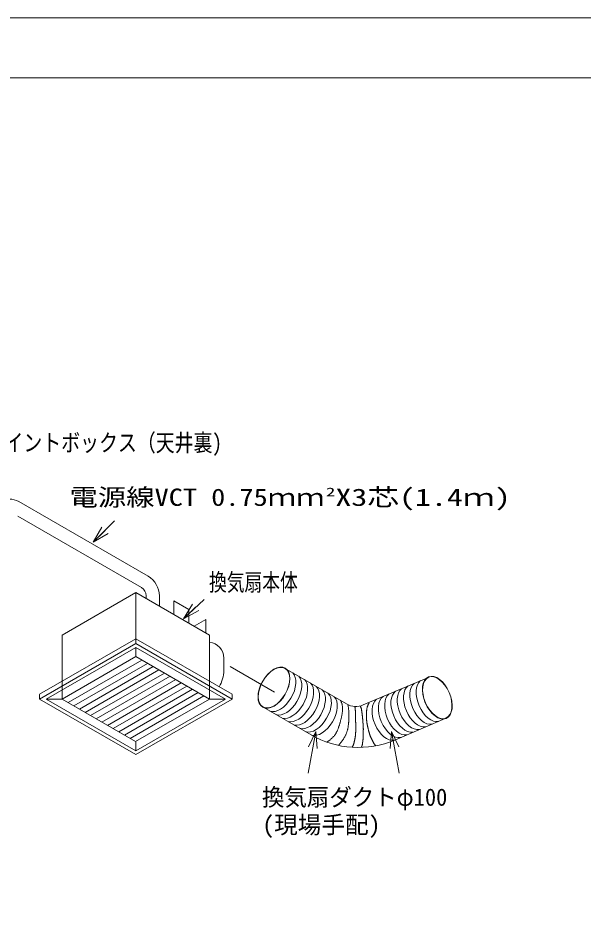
# Model space of a CAD drawing. Units: millimetres on the paper. Extents: x -305 to 305, y -152 to 152.
# Drawn here: x -124.7 to -30.5, y 0 to 148.5 of the extents above; entities that cross this region are included whole.
import ezdxf
from ezdxf.enums import TextEntityAlignment as Align

# ---------------------------------------------------------------- set-up
doc = ezdxf.new("R2010")
doc.units = ezdxf.units.MM
for name, color, linetype, lineweight in [('0-0_PV', 7, 'Continuous', 9), ('0-1_0', 7, 'Continuous', 9), ('0-4_図面枠', 3, 'Continuous', 9), ('0-5_DEFPOINTS', 7, 'Continuous', 9)]:
    doc.layers.add(name, color=color, linetype=linetype, lineweight=lineweight)
doc.styles.add('ＭＳ ゴシック', font='')
doc.styles.get('ＭＳ ゴシック').set_extended_font_data('MS Gothic')

# ---------------------------------------------------------------- blocks, each defined once
blk = doc.blocks.new('_OPEN30')
at = {"layer": '0-1_0'}
blk.add_line((0, 0), (-1, 0), dxfattribs=at)
blk.add_lwpolyline([(-1, 0.2679), (0, 0), (-1, -0.2679)], dxfattribs=at)

msp = doc.modelspace()

# ---------------------------------------------------------------- linework, layer by layer
at = {"layer": '0-0_PV'}
for p, q in [((-102.983, 55.387), (-124.525, 67.825)), ((-104.077, 53.493), (-124.681, 65.389)), ((-108.555, 64.636), (-112.115, 61.075)), ((-105.023, 52.674), (-117.313, 45.578)), ((-105.022, 52.674), (-92.732, 45.578)), ((-105.022, 52.674), (-105.022, 44.949)), ((-103.296, 52.14), (-103.296, 51.677)), ((-101.108, 52.14), (-101.108, 50.414)), ((-98.669, 49.006), (-98.669, 51.256)), ((-98.669, 51.256), (-96.169, 49.813)), ((-93.666, 51.527), (-97.064, 48.29)), ((-96.169, 47.563), (-96.169, 49.813)), ((-93.357, 48.189), (-95.305, 47.064)), ((-93.357, 45.939), (-93.357, 48.189)), ((-105.022, 44.948), (-121.053, 35.693)), ((-117.313, 34.89), (-117.313, 45.577)), ((-105.022, 44.146), (-105.022, 44.948)), ((-105.021, 44.948), (-88.99, 35.693)), ((-92.732, 34.89), (-92.732, 45.577)), ((-105.022, 44.146), (-121.053, 34.89)), ((-105.022, 43.529), (-119.985, 34.89)), ((-105.022, 43.529), (-105.022, 41.986)), ((-105.022, 43.529), (-90.088, 34.907)), ((-105.021, 44.146), (-88.99, 34.891)), ((-105.023, 41.986), (-117.314, 34.89)), ((-105.022, 41.986), (-92.76, 34.907)), ((-90.374, 39.694), (-90.374, 41.743)), ((-104.01, 41.402), (-116.302, 34.306)), ((-103.073, 40.861), (-115.364, 33.765)), ((-102.135, 40.32), (-114.427, 33.223)), ((-81.922, 36.055), (-89.316, 40.325)), ((-101.198, 39.778), (-113.489, 32.682)), ((-100.26, 39.237), (-112.552, 32.141)), ((-99.323, 38.696), (-111.614, 31.599)), ((-69.921, 34.09), (-79.862, 39.829)), ((-98.385, 38.155), (-110.677, 31.058)), ((-97.448, 37.613), (-109.739, 30.517)), ((-67.137, 33.92), (-56.571, 38.405)), ((-121.053, 34.89), (-121.053, 35.692)), ((-96.51, 37.072), (-108.802, 29.976)), ((-95.573, 36.531), (-107.864, 29.434)), ((-94.635, 35.99), (-106.927, 28.893)), ((-88.991, 34.89), (-88.991, 35.692)), ((-121.052, 34.891), (-105.022, 25.635)), ((-119.985, 34.89), (-117.313, 34.89)), ((-119.984, 34.891), (-105.05, 26.269)), ((-117.314, 34.89), (-105.052, 27.811)), ((-93.698, 35.448), (-105.989, 28.352)), ((-92.76, 34.907), (-105.052, 27.811)), ((-90.088, 34.907), (-105.05, 26.269)), ((-88.991, 34.891), (-105.022, 25.635)), ((-90.088, 34.907), (-92.76, 34.907)), ((-75.824, 28.927), (-84.097, 33.703)), ((-75.824, 28.927), (-84.097, 33.703)), ((-61.907, 28.075), (-53.113, 31.808)), ((-105.05, 26.269), (-105.05, 27.811)), ((-76.325, 22.554), (-75.531, 26.79)), ((-61.142, 22.554), (-61.936, 26.79))]:
    msp.add_line(p, q, dxfattribs=at)
for points in [[(-70.911, 34.672), (-70.87, 34.584), (-70.832, 34.493), (-70.796, 34.402), (-70.763, 34.31), (-70.733, 34.217), (-70.705, 34.123), (-70.679, 34.029), (-70.657, 33.933), (-70.638, 33.838), (-70.623, 33.741), (-70.61, 33.645), (-70.601, 33.547), (-70.595, 33.45), (-70.591, 33.352), (-70.59, 33.255), (-70.592, 33.157), (-70.595, 33.059), (-70.601, 32.961), (-70.609, 32.863), (-70.619, 32.765), (-70.63, 32.668), (-70.643, 32.571), (-70.657, 32.474), (-70.673, 32.377), (-70.689, 32.281), (-70.707, 32.185), (-70.725, 32.089), (-70.745, 31.994), (-70.766, 31.899), (-70.787, 31.804), (-70.809, 31.709), (-70.832, 31.615), (-70.856, 31.52), (-70.881, 31.426), (-70.906, 31.332), (-70.931, 31.238), (-70.958, 31.143), (-70.984, 31.049), (-71.011, 30.955)], [(-66.184, 34.299), (-66.209, 34.241), (-66.234, 34.183), (-66.259, 34.125), (-66.283, 34.067), (-66.308, 34.008), (-66.332, 33.95), (-66.356, 33.892), (-66.379, 33.833), (-66.402, 33.774), (-66.424, 33.715), (-66.444, 33.655), (-66.464, 33.595), (-66.482, 33.535), (-66.498, 33.475), (-66.514, 33.414), (-66.527, 33.353), (-66.539, 33.292), (-66.549, 33.23), (-66.558, 33.168), (-66.566, 33.106), (-66.572, 33.044), (-66.578, 32.981), (-66.582, 32.918), (-66.586, 32.855), (-66.589, 32.792), (-66.591, 32.729), (-66.593, 32.665), (-66.595, 32.602), (-66.596, 32.538), (-66.597, 32.475), (-66.598, 32.412), (-66.599, 32.349), (-66.6, 32.285), (-66.601, 32.222), (-66.601, 32.159), (-66.602, 32.096), (-66.602, 32.033), (-66.602, 31.97), (-66.602, 31.907)], [(-69.685, 33.948), (-69.671, 33.859), (-69.658, 33.769), (-69.645, 33.68), (-69.633, 33.59), (-69.621, 33.5), (-69.61, 33.41), (-69.599, 33.32), (-69.589, 33.23), (-69.58, 33.14), (-69.571, 33.05), (-69.562, 32.96), (-69.555, 32.87), (-69.548, 32.78), (-69.542, 32.689), (-69.536, 32.599), (-69.532, 32.509), (-69.528, 32.418), (-69.525, 32.328), (-69.523, 32.238), (-69.522, 32.148), (-69.522, 32.057), (-69.522, 31.967), (-69.524, 31.877), (-69.526, 31.786), (-69.529, 31.696), (-69.532, 31.606), (-69.537, 31.516), (-69.542, 31.425), (-69.548, 31.335), (-69.554, 31.244), (-69.561, 31.154), (-69.569, 31.063), (-69.577, 30.973), (-69.585, 30.882), (-69.595, 30.791), (-69.604, 30.701), (-69.615, 30.61), (-69.627, 30.52), (-69.639, 30.43)], [(-68.556, 33.689), (-68.537, 33.629), (-68.522, 33.569), (-68.509, 33.507), (-68.498, 33.445), (-68.489, 33.383), (-68.482, 33.32), (-68.476, 33.258), (-68.47, 33.195), (-68.466, 33.131), (-68.461, 33.068), (-68.457, 33.006), (-68.452, 32.943), (-68.448, 32.88), (-68.443, 32.818), (-68.439, 32.755), (-68.435, 32.692), (-68.432, 32.63), (-68.428, 32.567), (-68.425, 32.505), (-68.423, 32.442), (-68.42, 32.38), (-68.418, 32.317), (-68.417, 32.254), (-68.415, 32.192), (-68.414, 32.129), (-68.413, 32.066), (-68.412, 32.003), (-68.412, 31.94), (-68.411, 31.878), (-68.411, 31.815), (-68.411, 31.752), (-68.41, 31.689), (-68.41, 31.626), (-68.41, 31.564), (-68.41, 31.501), (-68.41, 31.438), (-68.409, 31.375), (-68.409, 31.312), (-68.409, 31.249)], [(-67.614, 33.742), (-67.615, 33.694), (-67.603, 33.647), (-67.583, 33.601), (-67.558, 33.555), (-67.533, 33.508), (-67.511, 33.462), (-67.493, 33.415), (-67.479, 33.367), (-67.467, 33.319), (-67.457, 33.271), (-67.448, 33.223), (-67.439, 33.174), (-67.431, 33.126), (-67.423, 33.077), (-67.416, 33.028), (-67.408, 32.979), (-67.401, 32.93), (-67.394, 32.881), (-67.387, 32.832), (-67.38, 32.783), (-67.374, 32.734), (-67.367, 32.684), (-67.361, 32.635), (-67.355, 32.585), (-67.349, 32.536), (-67.342, 32.487), (-67.336, 32.437), (-67.33, 32.388), (-67.324, 32.339), (-67.318, 32.29), (-67.312, 32.24), (-67.306, 32.191), (-67.3, 32.142), (-67.294, 32.093), (-67.288, 32.043), (-67.282, 31.994), (-67.277, 31.945), (-67.271, 31.896), (-67.266, 31.847)], [(-68.409, 31.249), (-68.408, 31.186), (-68.407, 31.124), (-68.406, 31.061), (-68.405, 30.998), (-68.404, 30.935), (-68.403, 30.872), (-68.401, 30.81), (-68.4, 30.747), (-68.399, 30.684), (-68.397, 30.621), (-68.396, 30.559), (-68.395, 30.496), (-68.394, 30.433), (-68.393, 30.37), (-68.392, 30.307), (-68.391, 30.245), (-68.39, 30.182), (-68.389, 30.119), (-68.389, 30.056), (-68.389, 29.994), (-68.389, 29.931), (-68.39, 29.868), (-68.39, 29.805), (-68.391, 29.743), (-68.393, 29.68), (-68.394, 29.617), (-68.396, 29.554), (-68.399, 29.492), (-68.401, 29.429), (-68.404, 29.366), (-68.408, 29.303), (-68.412, 29.241), (-68.416, 29.178), (-68.421, 29.115), (-68.426, 29.053), (-68.432, 28.99), (-68.438, 28.928), (-68.445, 28.865), (-68.452, 28.803)], [(-67.266, 31.847), (-67.26, 31.797), (-67.255, 31.748), (-67.25, 31.699), (-67.245, 31.649), (-67.241, 31.6), (-67.236, 31.551), (-67.232, 31.501), (-67.228, 31.452), (-67.223, 31.403), (-67.219, 31.353), (-67.215, 31.304), (-67.211, 31.255), (-67.208, 31.205), (-67.204, 31.156), (-67.2, 31.106), (-67.196, 31.057), (-67.193, 31.007), (-67.189, 30.958), (-67.186, 30.908), (-67.182, 30.859), (-67.178, 30.809), (-67.174, 30.76), (-67.171, 30.71), (-67.167, 30.661), (-67.163, 30.611), (-67.16, 30.562), (-67.156, 30.512), (-67.152, 30.463), (-67.149, 30.413), (-67.146, 30.364), (-67.143, 30.314), (-67.14, 30.265), (-67.137, 30.215), (-67.135, 30.166), (-67.133, 30.116), (-67.131, 30.067), (-67.13, 30.017), (-67.129, 29.968), (-67.128, 29.918)], [(-66.602, 31.907), (-66.601, 31.844), (-66.6, 31.782), (-66.598, 31.719), (-66.596, 31.656), (-66.593, 31.593), (-66.59, 31.531), (-66.586, 31.468), (-66.582, 31.406), (-66.577, 31.343), (-66.571, 31.281), (-66.564, 31.218), (-66.557, 31.156), (-66.549, 31.094), (-66.541, 31.031), (-66.532, 30.969), (-66.522, 30.907), (-66.512, 30.845), (-66.501, 30.783), (-66.49, 30.721), (-66.479, 30.659), (-66.467, 30.597), (-66.455, 30.535), (-66.442, 30.473), (-66.429, 30.411), (-66.416, 30.35), (-66.403, 30.288), (-66.389, 30.227), (-66.375, 30.165), (-66.361, 30.104), (-66.347, 30.043), (-66.332, 29.981), (-66.318, 29.92), (-66.303, 29.859), (-66.288, 29.798), (-66.272, 29.737), (-66.257, 29.676), (-66.241, 29.616), (-66.225, 29.555), (-66.209, 29.494)], [(-71.011, 30.955), (-71.039, 30.861), (-71.067, 30.767), (-71.095, 30.672), (-71.123, 30.578), (-71.152, 30.484), (-71.182, 30.39), (-71.213, 30.296), (-71.244, 30.202), (-71.277, 30.109), (-71.31, 30.017), (-71.345, 29.925), (-71.381, 29.834), (-71.418, 29.743), (-71.457, 29.654), (-71.498, 29.565), (-71.54, 29.477), (-71.584, 29.39), (-71.629, 29.304), (-71.677, 29.22), (-71.727, 29.137), (-71.779, 29.055), (-71.834, 28.974), (-71.891, 28.895), (-71.95, 28.818), (-72.011, 28.742), (-72.075, 28.667), (-72.14, 28.594), (-72.208, 28.523), (-72.277, 28.453), (-72.348, 28.385), (-72.421, 28.318), (-72.495, 28.253), (-72.57, 28.189), (-72.647, 28.127), (-72.725, 28.067), (-72.805, 28.008), (-72.885, 27.951), (-72.966, 27.895), (-73.048, 27.841)], [(-69.639, 30.43), (-69.653, 30.339), (-69.667, 30.25), (-69.682, 30.16), (-69.699, 30.071), (-69.717, 29.982), (-69.736, 29.893), (-69.757, 29.805), (-69.779, 29.717), (-69.802, 29.63), (-69.827, 29.543), (-69.854, 29.457), (-69.882, 29.371), (-69.912, 29.286), (-69.944, 29.202), (-69.978, 29.118), (-70.014, 29.035), (-70.051, 28.953), (-70.09, 28.871), (-70.131, 28.79), (-70.172, 28.71), (-70.216, 28.63), (-70.26, 28.551), (-70.306, 28.472), (-70.352, 28.394), (-70.399, 28.317), (-70.448, 28.24), (-70.497, 28.164), (-70.548, 28.089), (-70.599, 28.014), (-70.651, 27.94), (-70.704, 27.866), (-70.758, 27.793), (-70.813, 27.721), (-70.869, 27.65), (-70.926, 27.579), (-70.984, 27.51), (-71.043, 27.441), (-71.102, 27.373), (-71.163, 27.305)], [(-67.128, 29.918), (-67.128, 29.869), (-67.128, 29.819), (-67.129, 29.77), (-67.13, 29.72), (-67.131, 29.671), (-67.132, 29.621), (-67.134, 29.571), (-67.136, 29.522), (-67.137, 29.472), (-67.139, 29.423), (-67.141, 29.373), (-67.143, 29.324), (-67.145, 29.274), (-67.147, 29.225), (-67.149, 29.175), (-67.15, 29.125), (-67.152, 29.076), (-67.153, 29.026), (-67.154, 28.976), (-67.154, 28.927), (-67.155, 28.877), (-67.155, 28.827), (-67.156, 28.778), (-67.156, 28.728), (-67.157, 28.679), (-67.158, 28.629), (-67.159, 28.579), (-67.16, 28.53), (-67.161, 28.48), (-67.163, 28.431), (-67.165, 28.381), (-67.168, 28.332), (-67.171, 28.282), (-67.174, 28.233), (-67.178, 28.184), (-67.183, 28.134), (-67.188, 28.085), (-67.194, 28.036), (-67.2, 27.987)], [(-68.452, 28.803), (-68.46, 28.74), (-68.468, 28.678), (-68.477, 28.615), (-68.486, 28.553), (-68.496, 28.491), (-68.506, 28.429), (-68.516, 28.367), (-68.528, 28.305), (-68.539, 28.243), (-68.551, 28.181), (-68.563, 28.119), (-68.576, 28.058), (-68.589, 27.996), (-68.602, 27.935), (-68.616, 27.874), (-68.63, 27.813), (-68.644, 27.752), (-68.658, 27.691), (-68.673, 27.631), (-68.688, 27.57), (-68.704, 27.51), (-68.72, 27.45), (-68.739, 27.391), (-68.759, 27.332), (-68.781, 27.273), (-68.806, 27.214), (-68.833, 27.156), (-68.864, 27.098), (-68.896, 27.04), (-68.924, 26.981), (-68.942, 26.922), (-68.944, 26.861)], [(-66.209, 29.494), (-66.192, 29.433), (-66.175, 29.373), (-66.158, 29.312), (-66.141, 29.252), (-66.123, 29.191), (-66.105, 29.131), (-66.086, 29.07), (-66.067, 29.01), (-66.047, 28.95), (-66.027, 28.89), (-66.007, 28.831), (-65.985, 28.772), (-65.963, 28.713), (-65.94, 28.654), (-65.917, 28.596), (-65.892, 28.538), (-65.867, 28.48), (-65.841, 28.423), (-65.814, 28.367), (-65.786, 28.311), (-65.757, 28.255), (-65.727, 28.2), (-65.698, 28.144), (-65.668, 28.089), (-65.639, 28.033), (-65.609, 27.977), (-65.58, 27.921), (-65.552, 27.865), (-65.524, 27.808), (-65.498, 27.751), (-65.471, 27.693), (-65.444, 27.636), (-65.415, 27.58), (-65.385, 27.525), (-65.352, 27.471), (-65.316, 27.42), (-65.277, 27.371), (-65.234, 27.323), (-65.192, 27.276)], [(-73.048, 27.841), (-73.131, 27.789), (-73.214, 27.738), (-73.214, 27.738)], [(-71.163, 27.305), (-71.224, 27.239), (-71.287, 27.174)], [(-67.2, 27.987), (-67.206, 27.938), (-67.213, 27.888), (-67.22, 27.839), (-67.227, 27.79), (-67.234, 27.741), (-67.241, 27.692), (-67.248, 27.643), (-67.255, 27.594), (-67.262, 27.545), (-67.269, 27.496), (-67.276, 27.446), (-67.283, 27.397), (-67.289, 27.348), (-67.296, 27.299), (-67.304, 27.25), (-67.314, 27.202), (-67.327, 27.154), (-67.343, 27.106), (-67.364, 27.059), (-67.387, 27.013), (-67.407, 26.967), (-67.421, 26.92), (-67.424, 26.871)], [(-65.192, 27.276), (-65.151, 27.228), (-65.114, 27.178), (-65.083, 27.123)]]:
    msp.add_lwpolyline(points, dxfattribs=at)
for centre, radius, start, end in [((-126.088, 65.118), 3.125, 60, 180.00001), ((-104.858, 52.14), 3.75, 359.99999, 59.99999), ((-104.858, 52.14), 1.562, 359.99989, 59.99993), ((-93.046, 41.743), 2.672, 0.00151, 83.25007), ((-95.718, 39.694), 5.344, 328.91492, 0.00087), ((-68.358, 36.796), 3.125, 240, 293), ((-68.012, 42.458), 15.625, 240, 293)]:
    msp.add_arc(centre, radius, start, end, dxfattribs=at)
for centre, major_axis, ratio in [((-82.014, 36.8), (1.874, 3.246), 0.579999), ((-82.014, 36.8), (1.849, 3.203), 0.579999), ((-54.804, 35.136), (-1.465, 3.45), 0.579999), ((-54.804, 35.136), (-1.445, 3.405), 0.579998)]:
    msp.add_ellipse(centre, major_axis=major_axis, ratio=ratio, dxfattribs=at)
for centre, major_axis, ratio, start_param, end_param in [((-81.027, 36.23), (1.874, 3.246), 0.58, 3.2503751, 6.1321402), ((-80.039, 35.66), (1.874, 3.246), 0.58, 3.264769, 6.1290208), ((-79.052, 35.09), (1.874, 3.246), 0.58, 3.288355, 6.1441611), ((-78.065, 34.52), (1.874, 3.246), 0.58, 3.2791595, 6.1312827), ((-56.903, 34.245), (-1.465, 3.45), 0.579999, 0.1541662, 3.0184163), ((-55.853, 34.69), (-1.465, 3.45), 0.579999, 0.1510426, 3.0328102), ((-77.078, 33.95), (1.874, 3.246), 0.58, 3.2937224, 6.1441609), ((-76.091, 33.381), (1.874, 3.246), 0.579999, 3.2609532, 6.138959), ((-75.104, 32.811), (1.874, 3.246), 0.580001, 3.2400247, 6.1662929), ((-61.099, 32.464), (-1.465, 3.45), 0.579999, 0.1442215, 3.0222321), ((-60.05, 32.909), (-1.465, 3.45), 0.579999, 0.1390273, 2.9894629), ((-59.001, 33.354), (-1.465, 3.45), 0.58, 0.1519049, 3.0040258), ((-57.952, 33.8), (-1.465, 3.45), 0.58, 0.1390268, 2.9948303), ((-74.117, 32.241), (1.874, 3.246), 0.579998, 3.2552423, 6.1389557), ((-63.197, 31.573), (-1.465, 3.45), 0.579998, 0.1442315, 3.027943), ((-62.148, 32.018), (-1.465, 3.45), 0.58, 0.116895, 3.0431606)]:
    msp.add_ellipse(centre, major_axis=major_axis, ratio=ratio, start_param=start_param, end_param=end_param, dxfattribs=at)
at = {"layer": '0-4_図面枠'}
msp.add_lwpolyline([(-291.017, -138.498), (108.983, -138.498), (108.983, 138.502), (-291.017, 138.502)], close=True, dxfattribs=at)
at = {"layer": '0-5_DEFPOINTS'}
msp.add_line((118.983, 148.502), (-301.017, 148.502), dxfattribs=at)

# ---------------------------------------------------------------- block references
at = {"layer": '0-0_PV', "xscale": 2.77, "yscale": 2.77}
for p, rotation in [((-112.115, 61.075), 225), ((-97.064, 48.29), 223.60282), ((-75.02, 29.512), 79.38034), ((-62.447, 29.512), 100.61966)]:
    msp.add_blockref('_OPEN30', p, dxfattribs=dict(at, rotation=rotation))

# ---------------------------------------------------------------- texts
at = {"layer": '0-0_PV', "style": 'ＭＳ ゴシック'}
for s, height, width, p in [('ジョイントボックス（天井裏)', 2.886, 0.8, (-133.201, 75.344)), ('電源線VCT 0.75ｍｍ', 2.886, 1.2, (-116.073, 66.25)), ('2', 1.443, 1.6, (-73.358, 68.278)), ('X3芯(1.4ｍ)', 2.886, 1.35, (-71.776, 66.25)), ('換気扇本体', 2.889, 0.75, (-92.831, 52.076)), ('換気扇ダクトφ100', 2.886, 0.95, (-84.01, 16.242))]:
    msp.add_text(s, height=height, dxfattribs=dict(at, width=width)).set_placement(p, align=Align.BOTTOM_LEFT)
msp.add_text('(現場手配)', height=2.886, dxfattribs=at).set_placement((-83.955, 11.635), align=Align.BOTTOM_LEFT)

doc.saveas('drawing.dxf')
